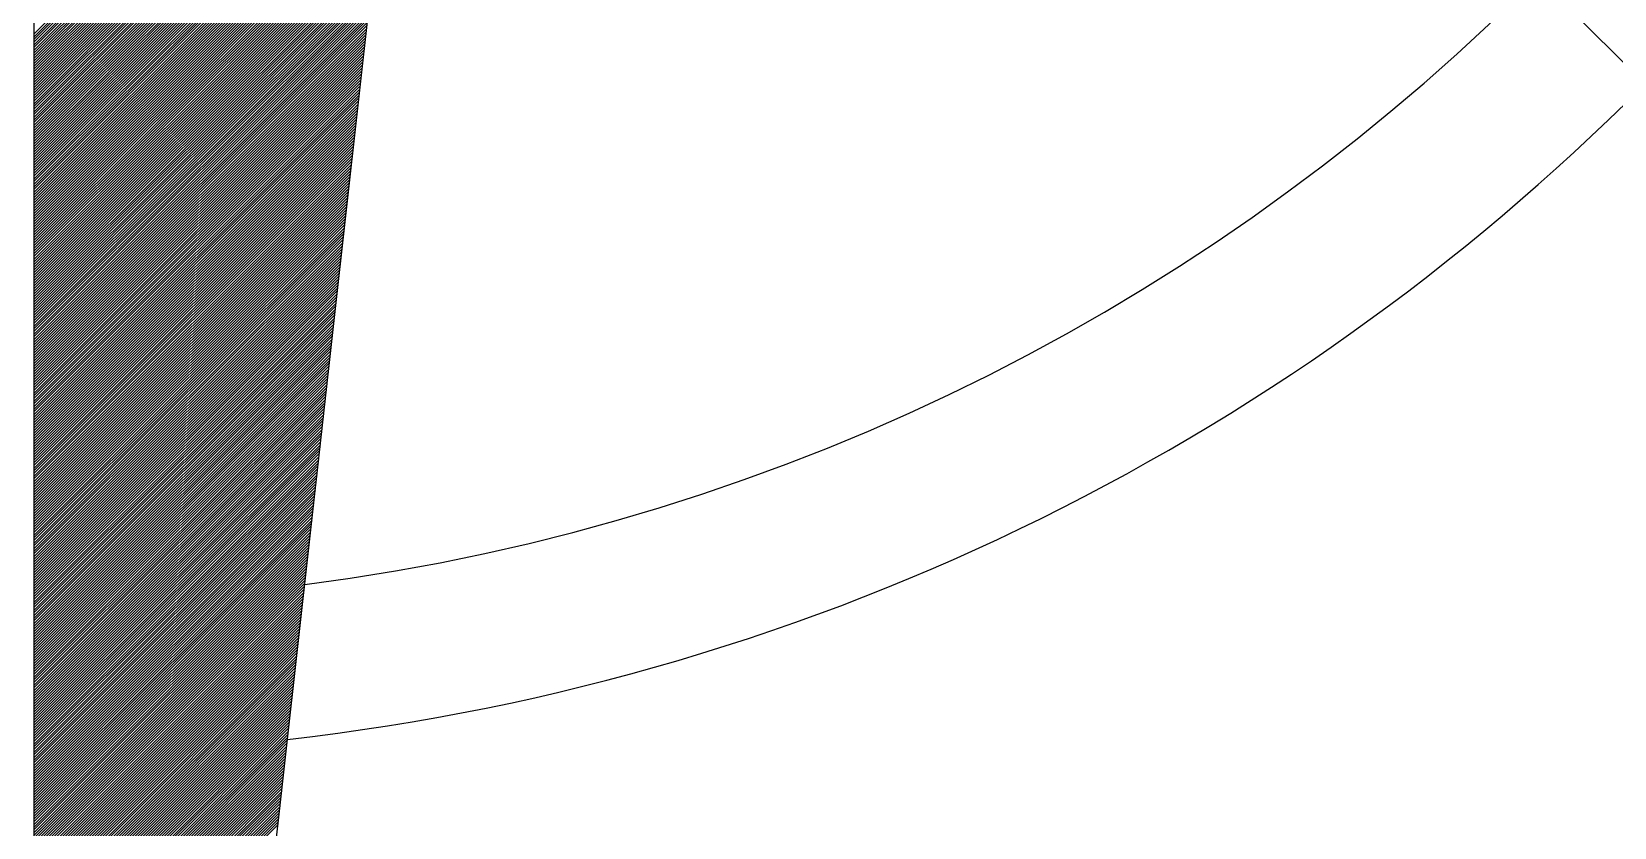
# Model space of a CAD drawing. Extents: x -169 to 91, y -255 to -61.
# Drawn here: x -131.619 to -130.012, y -90.863 to -90.055 of the extents above; entities that cross this region are included whole.
import ezdxf

# ---------------------------------------------------------------- set-up
doc = ezdxf.new("R2010")
doc.units = 0
doc.layers.get('0').update_dxf_attribs({"linetype": 'CONTINUOUS'})
doc.layers.add('2', color=7, linetype='CONTINUOUS')
doc.styles.add('1', font='ARIAL.TTF')
doc.dimstyles.get("Standard").update_dxf_attribs({"dimscale": 0, "dimtxt": 3, "dimasz": 2, "dimexe": 1.25, "dimexo": 0.625, "dimtad": 1, "dimdec": 4, "dimtxsty": '1', "dimcen": 2.5, "dimclrd": 2, "dimclre": 2, "dimazin": 3, "dimtfac": 1, "dimtdec": 4, "dimtmove": 0, "dimatfit": 3, "dimtolj": 1, "dimtzin": 0})

# ---------------------------------------------------------------- blocks, each defined once
blk = doc.blocks.new('*X3')
at = {"color": 0}
for p, q in [((66.185, -6.258), (68.648, -3.795)), ((66.185, -6.276), (68.646, -3.815)), ((66.185, -6.293), (68.644, -3.835)), ((66.185, -6.311), (68.642, -3.854)), ((66.185, -6.329), (68.639, -3.874)), ((66.185, -6.346), (68.637, -3.894)), ((66.185, -6.364), (68.635, -3.914)), ((66.185, -6.382), (68.633, -3.934)), ((66.185, -6.399), (68.631, -3.954)), ((66.185, -6.417), (68.628, -3.974)), ((66.185, -6.435), (68.626, -3.994)), ((66.185, -6.452), (68.624, -4.014)), ((66.185, -6.47), (68.622, -4.033)), ((66.185, -6.488), (68.62, -4.053)), ((66.185, -6.505), (68.617, -4.073)), ((66.185, -6.523), (68.615, -4.093)), ((66.185, -6.541), (68.613, -4.113)), ((66.185, -6.558), (68.611, -4.133)), ((66.185, -6.576), (68.609, -4.153)), ((66.185, -6.594), (68.606, -4.173)), ((66.185, -6.611), (68.604, -4.193)), ((66.185, -6.629), (68.602, -4.212)), ((66.185, -6.647), (68.6, -4.232)), ((66.185, -6.665), (68.597, -4.252)), ((66.185, -6.682), (68.595, -4.272)), ((66.185, -6.7), (68.593, -4.292)), ((66.185, -6.718), (68.591, -4.312)), ((66.185, -6.735), (68.589, -4.332)), ((66.185, -6.753), (68.586, -4.352)), ((66.185, -6.771), (68.584, -4.372)), ((66.185, -6.788), (68.582, -4.391)), ((66.185, -6.806), (68.58, -4.411)), ((66.185, -6.824), (68.578, -4.431)), ((66.185, -6.841), (68.575, -4.451)), ((66.185, -6.859), (68.573, -4.471)), ((66.185, -6.877), (68.571, -4.491)), ((66.185, -6.894), (68.569, -4.511)), ((66.185, -6.912), (68.567, -4.531)), ((66.185, -6.93), (68.564, -4.551)), ((66.185, -6.947), (68.562, -4.57)), ((66.185, -6.965), (68.56, -4.59)), ((66.185, -6.983), (68.558, -4.61)), ((66.185, -7), (68.555, -4.63)), ((66.185, -7.018), (68.553, -4.65)), ((66.185, -7.036), (68.551, -4.67)), ((66.185, -7.053), (68.549, -4.69)), ((66.185, -7.071), (68.547, -4.71)), ((66.185, -7.089), (68.544, -4.73)), ((66.185, -7.106), (68.542, -4.749)), ((66.185, -7.124), (68.54, -4.769)), ((66.185, -7.142), (68.538, -4.789)), ((66.185, -7.159), (68.536, -4.809)), ((66.185, -7.177), (68.533, -4.829)), ((66.185, -7.195), (68.531, -4.849)), ((66.185, -7.213), (68.529, -4.869)), ((66.185, -7.23), (68.527, -4.889)), ((66.185, -7.248), (68.525, -4.908)), ((66.185, -7.266), (68.522, -4.928)), ((66.185, -7.283), (68.52, -4.948)), ((66.185, -7.301), (68.518, -4.968)), ((66.185, -7.319), (68.516, -4.988)), ((66.185, -7.336), (68.513, -5.008)), ((66.185, -7.354), (68.511, -5.028)), ((66.185, -7.372), (68.509, -5.048)), ((66.185, -7.389), (68.507, -5.068)), ((66.185, -7.407), (68.505, -5.087)), ((66.185, -7.425), (68.502, -5.107)), ((66.185, -7.442), (68.5, -5.127)), ((66.185, -7.46), (68.498, -5.147)), ((66.185, -7.478), (68.496, -5.167)), ((66.185, -7.495), (68.494, -5.187)), ((66.185, -7.513), (68.491, -5.207)), ((66.185, -7.531), (68.489, -5.227)), ((66.185, -7.548), (68.487, -5.247)), ((66.185, -7.566), (68.485, -5.266)), ((66.185, -7.584), (68.483, -5.286)), ((66.185, -7.601), (68.48, -5.306)), ((66.185, -7.619), (68.478, -5.326)), ((66.185, -7.637), (68.476, -5.346)), ((66.185, -7.654), (68.474, -5.366)), ((66.185, -7.672), (68.472, -5.386)), ((66.185, -7.69), (68.469, -5.406)), ((66.185, -7.707), (68.467, -5.426)), ((66.185, -7.725), (68.465, -5.445)), ((66.185, -7.743), (68.463, -5.465)), ((66.185, -7.761), (68.46, -5.485)), ((66.185, -7.778), (68.458, -5.505)), ((66.185, -7.796), (68.456, -5.525)), ((66.185, -7.814), (68.454, -5.545)), ((66.185, -7.831), (68.452, -5.565)), ((66.185, -7.849), (68.449, -5.585)), ((66.185, -7.867), (68.447, -5.605)), ((66.185, -7.884), (68.445, -5.624)), ((66.185, -7.902), (68.443, -5.644)), ((66.185, -7.92), (68.441, -5.664)), ((66.185, -7.937), (68.438, -5.684)), ((66.185, -7.955), (68.436, -5.704)), ((66.185, -7.973), (68.434, -5.724)), ((66.185, -7.99), (68.432, -5.744)), ((66.185, -8.008), (68.43, -5.764)), ((66.185, -8.026), (68.427, -5.784)), ((66.185, -8.043), (68.425, -5.803)), ((66.185, -8.061), (68.423, -5.823)), ((66.185, -8.079), (68.421, -5.843)), ((66.185, -8.096), (68.418, -5.863)), ((66.185, -8.114), (68.416, -5.883)), ((66.185, -8.132), (68.414, -5.903)), ((66.185, -8.149), (68.412, -5.923)), ((66.185, -8.167), (68.41, -5.943)), ((66.185, -8.185), (68.407, -5.963)), ((66.185, -8.202), (68.405, -5.982)), ((66.185, -8.22), (68.403, -6.002)), ((66.185, -8.238), (68.401, -6.022)), ((66.185, -8.255), (68.399, -6.042)), ((66.185, -8.273), (68.396, -6.062)), ((66.185, -8.291), (68.394, -6.082)), ((66.185, -8.309), (68.392, -6.102)), ((66.185, -8.326), (68.39, -6.122)), ((66.185, -8.344), (68.388, -6.142)), ((66.185, -8.362), (68.385, -6.161)), ((66.185, -8.379), (68.383, -6.181)), ((66.185, -8.397), (68.381, -6.201)), ((66.185, -8.415), (68.379, -6.221)), ((66.185, -8.432), (68.376, -6.241)), ((66.185, -8.45), (68.374, -6.261)), ((66.185, -8.468), (68.372, -6.281)), ((66.185, -8.485), (68.37, -6.301)), ((66.185, -8.503), (68.368, -6.321)), ((66.185, -8.521), (68.365, -6.34)), ((66.185, -8.538), (68.363, -6.36)), ((66.185, -8.556), (68.361, -6.38)), ((66.185, -8.574), (68.359, -6.4)), ((66.185, -8.591), (68.357, -6.42)), ((66.185, -8.609), (68.354, -6.44)), ((66.185, -8.627), (68.352, -6.46)), ((66.185, -8.644), (68.35, -6.48)), ((66.185, -8.662), (68.348, -6.499)), ((66.185, -8.68), (68.346, -6.519)), ((66.185, -8.697), (68.343, -6.539)), ((66.185, -8.715), (68.341, -6.559)), ((66.185, -8.733), (68.339, -6.579)), ((66.185, -8.75), (68.337, -6.599)), ((66.185, -8.768), (68.335, -6.619)), ((66.185, -8.786), (68.332, -6.639)), ((66.185, -8.804), (68.33, -6.659)), ((66.185, -8.821), (68.328, -6.678)), ((66.185, -8.839), (68.326, -6.698)), ((66.185, -8.857), (68.323, -6.718)), ((66.185, -8.874), (68.321, -6.738)), ((66.185, -8.892), (68.319, -6.758)), ((66.185, -8.91), (68.317, -6.778)), ((66.185, -8.927), (68.315, -6.798)), ((66.185, -8.945), (68.312, -6.818)), ((66.185, -8.963), (68.31, -6.838)), ((66.185, -8.98), (68.308, -6.857)), ((66.185, -8.998), (68.306, -6.877)), ((66.185, -9.016), (68.304, -6.897)), ((66.185, -9.033), (68.301, -6.917)), ((66.185, -9.051), (68.299, -6.937)), ((66.185, -9.069), (68.297, -6.957)), ((66.185, -9.086), (68.295, -6.977)), ((66.185, -9.104), (68.293, -6.997)), ((66.185, -9.122), (68.29, -7.017)), ((66.185, -9.139), (68.288, -7.036)), ((66.185, -9.157), (68.286, -7.056)), ((66.185, -9.175), (68.284, -7.076)), ((66.185, -9.192), (68.281, -7.096)), ((66.185, -9.21), (68.279, -7.116)), ((66.185, -9.228), (68.277, -7.136)), ((66.185, -9.245), (68.275, -7.156)), ((66.185, -9.263), (68.273, -7.176)), ((66.185, -9.281), (68.27, -7.196)), ((66.185, -9.298), (68.268, -7.215)), ((66.185, -9.316), (68.266, -7.235)), ((66.185, -9.334), (68.264, -7.255)), ((66.185, -9.352), (68.262, -7.275)), ((66.185, -9.369), (68.259, -7.295)), ((66.185, -9.387), (68.257, -7.315)), ((66.185, -9.405), (68.255, -7.335)), ((66.185, -9.422), (68.253, -7.355)), ((66.185, -9.44), (68.251, -7.375)), ((66.185, -9.458), (68.248, -7.394)), ((66.185, -9.475), (68.246, -7.414)), ((66.185, -9.493), (68.244, -7.434)), ((66.185, -9.511), (68.242, -7.454)), ((66.185, -9.528), (68.239, -7.474)), ((66.185, -9.546), (68.237, -7.494)), ((66.185, -9.564), (68.235, -7.514)), ((66.185, -9.581), (68.233, -7.534)), ((66.185, -9.599), (68.231, -7.554)), ((66.185, -9.617), (68.228, -7.573)), ((66.185, -9.634), (68.226, -7.593)), ((66.185, -9.652), (68.224, -7.613)), ((66.185, -9.67), (68.222, -7.633)), ((66.185, -9.687), (68.22, -7.653)), ((66.185, -9.705), (68.217, -7.673)), ((66.185, -9.723), (68.215, -7.693)), ((66.185, -9.74), (68.213, -7.713)), ((66.185, -9.758), (68.211, -7.733)), ((66.185, -9.776), (68.209, -7.752)), ((66.185, -9.793), (68.206, -7.772)), ((66.185, -9.811), (68.204, -7.792)), ((66.185, -9.829), (68.202, -7.812)), ((66.185, -9.846), (68.2, -7.832)), ((66.185, -9.864), (68.198, -7.852)), ((66.185, -9.882), (68.195, -7.872)), ((66.185, -9.9), (68.193, -7.892)), ((66.185, -9.917), (68.191, -7.911)), ((66.185, -9.935), (68.189, -7.931)), ((66.185, -9.953), (68.186, -7.951)), ((66.185, -9.97), (68.184, -7.971)), ((66.185, -9.988), (68.182, -7.991)), ((66.185, -10.006), (68.18, -8.011)), ((66.185, -10.023), (68.178, -8.031)), ((66.185, -10.041), (68.175, -8.051)), ((66.185, -10.059), (68.173, -8.071)), ((66.185, -10.076), (68.171, -8.09)), ((66.185, -10.094), (68.169, -8.11)), ((66.185, -10.112), (68.167, -8.13)), ((66.185, -10.129), (68.164, -8.15)), ((66.185, -10.147), (68.162, -8.17)), ((66.185, -10.165), (68.16, -8.19)), ((66.185, -10.182), (68.158, -8.21)), ((66.185, -10.2), (68.156, -8.23)), ((66.185, -10.218), (68.153, -8.25)), ((66.185, -10.235), (68.151, -8.269)), ((66.185, -10.253), (68.149, -8.289)), ((66.185, -10.271), (68.147, -8.309)), ((66.185, -10.288), (68.144, -8.329)), ((66.185, -10.306), (68.142, -8.349)), ((66.185, -10.324), (68.14, -8.369)), ((66.185, -10.341), (68.138, -8.389)), ((66.185, -10.359), (68.136, -8.409)), ((66.185, -10.377), (68.133, -8.429)), ((66.185, -10.394), (68.131, -8.448)), ((66.185, -10.412), (68.129, -8.468)), ((66.185, -10.43), (68.127, -8.488)), ((66.185, -10.448), (68.125, -8.508)), ((66.185, -10.465), (68.122, -8.528)), ((66.185, -10.483), (68.12, -8.548)), ((66.185, -10.501), (68.118, -8.568)), ((66.185, -10.518), (68.116, -8.588)), ((66.185, -10.536), (68.114, -8.608)), ((66.185, -10.554), (68.111, -8.627)), ((66.185, -10.571), (68.109, -8.647)), ((66.185, -10.589), (68.107, -8.667)), ((66.185, -10.607), (68.105, -8.687)), ((66.185, -10.624), (68.102, -8.707)), ((66.185, -10.642), (68.1, -8.727)), ((66.185, -10.66), (68.098, -8.747)), ((66.185, -10.677), (68.096, -8.767)), ((66.185, -10.695), (68.094, -8.787)), ((66.185, -10.713), (68.091, -8.806)), ((66.185, -10.73), (68.089, -8.826)), ((66.185, -10.748), (68.087, -8.846)), ((66.185, -10.766), (68.085, -8.866)), ((66.185, -10.783), (68.083, -8.886)), ((66.185, -10.801), (68.08, -8.906)), ((66.185, -10.819), (68.078, -8.926)), ((66.185, -10.836), (68.076, -8.946)), ((66.185, -10.854), (68.074, -8.966)), ((66.185, -10.872), (68.072, -8.985)), ((66.185, -10.889), (68.069, -9.005)), ((66.185, -10.907), (68.067, -9.025)), ((66.185, -10.925), (68.065, -9.045)), ((66.185, -10.943), (68.063, -9.065)), ((66.185, -10.96), (68.061, -9.085)), ((66.185, -10.978), (68.058, -9.105)), ((66.185, -10.996), (68.056, -9.125)), ((66.185, -11.013), (68.054, -9.145)), ((66.185, -11.031), (68.052, -9.164)), ((66.185, -11.049), (68.049, -9.184)), ((66.185, -11.066), (68.047, -9.204)), ((66.185, -11.084), (68.045, -9.224)), ((66.185, -11.102), (68.043, -9.244)), ((66.185, -11.119), (68.041, -9.264)), ((66.185, -11.137), (68.038, -9.284)), ((66.185, -11.155), (68.036, -9.304)), ((66.185, -11.172), (68.034, -9.323)), ((66.185, -11.19), (68.032, -9.343)), ((66.185, -11.208), (68.03, -9.363)), ((66.185, -11.225), (68.027, -9.383)), ((66.185, -11.243), (68.025, -9.403)), ((66.185, -11.261), (68.023, -9.423)), ((66.185, -11.278), (68.021, -9.443)), ((66.185, -11.296), (68.019, -9.463)), ((66.185, -11.314), (68.016, -9.483)), ((66.185, -11.331), (68.014, -9.502)), ((66.185, -11.349), (68.012, -9.522)), ((66.185, -11.367), (68.01, -9.542)), ((66.185, -11.384), (68.007, -9.562)), ((66.185, -11.402), (68.005, -9.582)), ((66.185, -11.42), (68.003, -9.602)), ((66.185, -11.437), (68.001, -9.622)), ((66.185, -11.455), (67.999, -9.642)), ((66.185, -11.473), (67.996, -9.662)), ((66.185, -11.491), (67.994, -9.681)), ((66.185, -11.508), (67.992, -9.701)), ((66.185, -11.526), (67.99, -9.721)), ((66.185, -11.544), (67.988, -9.741)), ((66.185, -11.561), (67.985, -9.761)), ((66.185, -11.579), (67.983, -9.781)), ((66.185, -11.597), (67.981, -9.801)), ((66.185, -11.614), (67.979, -9.821)), ((66.185, -11.632), (67.977, -9.841)), ((66.185, -11.65), (67.974, -9.86)), ((66.185, -11.667), (67.972, -9.88)), ((66.185, -11.685), (67.97, -9.9)), ((66.185, -11.703), (67.968, -9.92)), ((66.185, -11.72), (67.965, -9.94)), ((66.185, -11.738), (67.963, -9.96)), ((66.185, -11.756), (67.961, -9.98)), ((66.185, -11.773), (67.959, -10)), ((66.185, -11.791), (67.957, -10.02)), ((66.185, -11.809), (67.954, -10.039)), ((66.185, -11.826), (67.952, -10.059)), ((66.185, -11.844), (67.95, -10.079)), ((66.185, -11.862), (67.948, -10.099)), ((66.185, -11.879), (67.946, -10.119)), ((66.185, -11.897), (67.943, -10.139)), ((66.185, -11.915), (67.941, -10.159)), ((66.185, -11.932), (67.939, -10.179)), ((66.185, -11.95), (67.937, -10.199)), ((66.185, -11.968), (67.935, -10.218)), ((66.185, -11.985), (67.932, -10.238)), ((66.185, -12.003), (67.93, -10.258)), ((66.185, -12.021), (67.928, -10.278)), ((66.185, -12.039), (67.926, -10.298)), ((66.185, -12.056), (67.924, -10.318)), ((66.185, -12.074), (67.921, -10.338)), ((66.185, -12.092), (67.919, -10.358)), ((66.185, -12.109), (67.917, -10.378)), ((66.185, -12.127), (67.915, -10.397)), ((66.185, -12.145), (67.912, -10.417)), ((66.185, -12.162), (67.91, -10.437)), ((66.185, -12.18), (67.908, -10.457)), ((66.185, -12.198), (67.906, -10.477)), ((66.185, -12.215), (67.904, -10.497)), ((66.185, -12.233), (67.901, -10.517)), ((66.185, -12.251), (67.899, -10.537)), ((66.185, -12.268), (67.897, -10.557)), ((66.185, -12.286), (67.895, -10.576)), ((66.185, -12.304), (67.893, -10.596)), ((66.185, -12.321), (67.89, -10.616)), ((66.185, -12.339), (67.888, -10.636)), ((66.185, -12.357), (67.886, -10.656)), ((66.185, -12.374), (67.884, -10.676)), ((66.185, -12.392), (67.882, -10.696)), ((66.185, -12.41), (67.879, -10.716)), ((66.185, -12.427), (67.877, -10.735)), ((66.185, -12.445), (67.875, -10.755)), ((66.185, -12.463), (67.873, -10.775)), ((66.185, -12.48), (67.87, -10.795)), ((66.185, -12.498), (67.868, -10.815)), ((66.185, -12.516), (67.866, -10.835)), ((66.185, -12.533), (67.864, -10.855)), ((66.185, -12.551), (67.862, -10.875)), ((66.185, -12.569), (67.859, -10.895)), ((66.185, -12.587), (67.857, -10.914)), ((66.185, -12.604), (67.855, -10.934)), ((66.185, -12.622), (67.853, -10.954)), ((66.185, -12.64), (67.851, -10.974)), ((66.185, -12.657), (67.848, -10.994)), ((66.185, -12.675), (67.846, -11.014)), ((66.185, -12.693), (67.844, -11.034)), ((66.185, -12.71), (67.842, -11.054)), ((66.185, -12.728), (67.84, -11.074)), ((66.185, -12.746), (67.837, -11.093)), ((66.185, -12.763), (67.835, -11.113)), ((66.185, -12.781), (67.833, -11.133)), ((66.185, -12.799), (67.831, -11.153)), ((66.185, -12.816), (67.828, -11.173)), ((66.185, -12.834), (67.826, -11.193)), ((66.185, -12.852), (67.824, -11.213)), ((66.185, -12.869), (67.822, -11.233)), ((66.185, -12.887), (67.82, -11.253)), ((66.185, -12.905), (67.817, -11.272)), ((66.185, -12.922), (67.815, -11.292)), ((66.185, -12.94), (67.813, -11.312)), ((66.185, -12.958), (67.811, -11.332)), ((66.185, -12.975), (67.809, -11.352)), ((66.185, -12.993), (67.806, -11.372)), ((66.185, -13.011), (67.804, -11.392)), ((66.185, -13.028), (67.802, -11.412)), ((66.185, -13.046), (67.8, -11.432)), ((66.185, -13.064), (67.798, -11.451)), ((66.185, -13.082), (67.795, -11.471))]:
    blk.add_line(p, q, dxfattribs=at)
blk = doc.blocks.new('A$C2F5D7D56')
at = {"layer": '2'}
for p, q in [((10.1995, 27.7704), (10.1995, 1.5204)), ((5.0022, 17.2177), (15.3967, 6.8232)), ((10.1995, 1.5204), (11.2495, 10.9704))]:
    blk.add_line(p, q, dxfattribs=at)
for radius, start, end in [(5.25, 276.4264, 354.8808), (4.9, 277.3555, 353.9455)]:
    blk.add_arc((10.1972, 12.0059), radius, start, end, dxfattribs=at)
at = {"layer": '2', "xscale": 0.35, "yscale": 0.35, "zscale": 0.35, "rotation": 1.820617759342798e-06}
blk.add_blockref('*X3', (-12.9653, 10.6074), dxfattribs=at)

msp = doc.modelspace()

# ---------------------------------------------------------------- block references
at = {"layer": '2', "xscale": 0.4400006, "yscale": 0.4400006, "zscale": 0.4400006}
msp.add_blockref('A$C2F5D7D56', (-136.1045, -93.7608), dxfattribs=at)

# ---------------------------------------------------------------- leaders
at = {"layer": '2', "color": 2, "annotation_type": 0, "has_hookline": 1, "hookline_direction": 0, "text_width": 15.3376}
msp.add_leader([(-126.2712, -115.6044), (-130.1307, -79.7283), (-128.1307, -79.7283)], dimstyle='STANDARD', override={"dimscale": 1}, dxfattribs=at)

doc.saveas('drawing.dxf')
